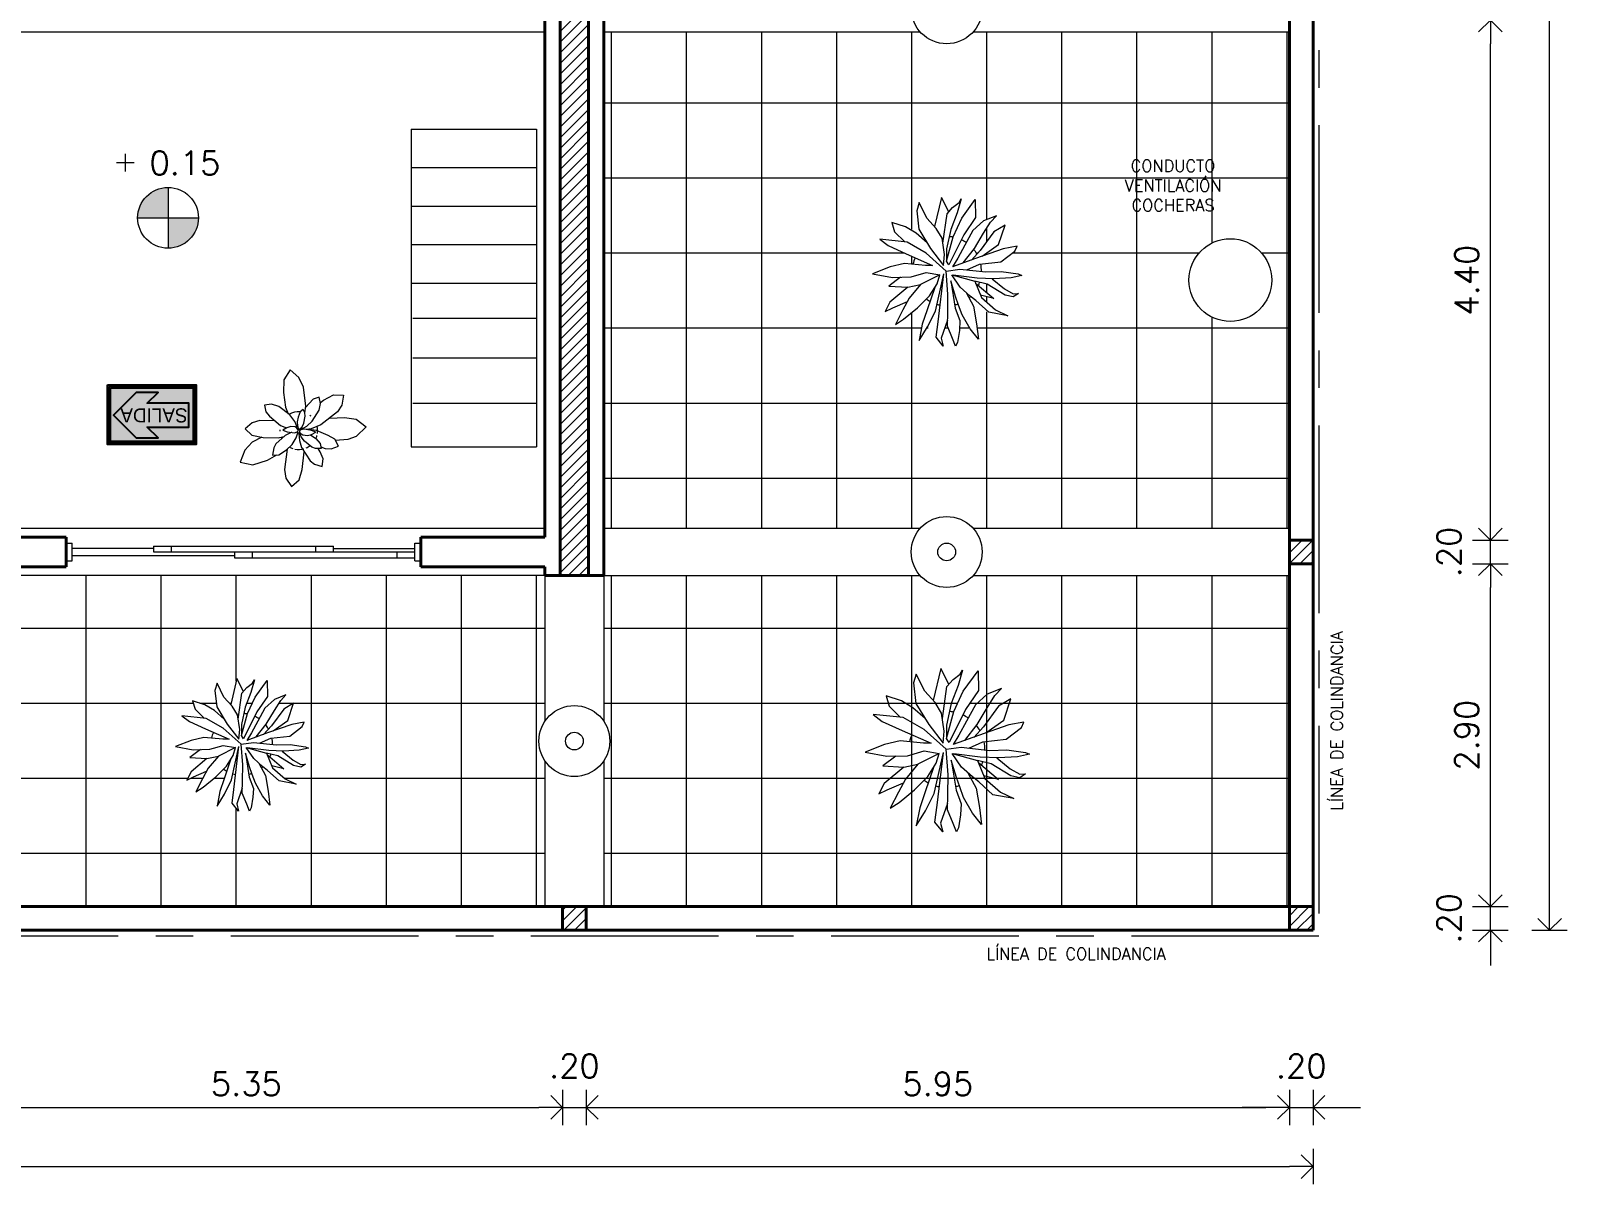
# Model space of a CAD drawing. Extents: x 1009 to 1343, y -172900 to 201.
# Drawn here: x 1053.45 to 1066.45, y 119.64 to 129.4 of the extents above; entities that cross this region are included whole.
import ezdxf

# ---------------------------------------------------------------- set-up
doc = ezdxf.new("R2010")
doc.units = 0
doc.header["$LTSCALE"] = 0.5
doc.linetypes.add('CENTER', pattern=[50.8, 31.75, -6.35, 6.35, -6.35])
doc.linetypes.add('TRAZOS2', pattern=[0.375, 0.25, -0.125])
doc.layers.get('0').update_dxf_attribs({"linetype": 'CONTINUOUS'})
doc.layers.get('Defpoints').update_dxf_attribs({"linetype": 'CONTINUOUS'})
for name, color, linetype, lineweight in [('Acotaciones', 9, 'CONTINUOUS', 9), ('Carpintería', 55, 'CONTINUOUS', 20), ('Detalles .05', 243, 'CONTINUOUS', 5), ('Detalles 01', 8, 'CONTINUOUS', 9), ('Equipamiento fijo', 31, 'CONTINUOUS', 13), ('Muros corte', 7, 'CONTINUOUS', 40), ('Pisos', 252, 'CONTINUOUS', 18), ('Punta 01', 6, 'CONTINUOUS', 9), ('Punta 015', 64, 'CONTINUOUS', 13), ('Punta 02', 11, 'CONTINUOUS', 20), ('Tratamiento pisos', 251, 'CONTINUOUS', 9), ('Vidrios', 147, 'CONTINUOUS', 13)]:
    doc.layers.add(name, color=color, linetype=linetype, lineweight=lineweight)
for name, color, linetype in [('BRIGADAS', 8, 'TRAZOS2'), ('MARCO_FONDO_NEGRO', 7, 'CONTINUOUS'), ('SEÑAL_FONDO_FIGURAS', 254, 'CONTINUOUS'), ('SEÑAL_FONDO_NEGRO', 7, 'CONTINUOUS'), ('SEÑAL_FONDO_VERDE', 86, 'CONTINUOUS')]:
    doc.layers.add(name, color=color, linetype=linetype)
doc.styles.add('franklin gothic medium', font='framd.ttf')
doc.styles.add('Texto 1 mm', font='simplex.shx', dxfattribs={"height": 0.1})
doc.styles.add('Texto 2 mm', font='simplex.shx', dxfattribs={"height": 0.2})
doc.dimstyles.new('Primera línea', dxfattribs={"dimscale": 0, "dimtxt": 0.2, "dimasz": 0.2, "dimexe": 0.15, "dimexo": 0, "dimgap": 0.1, "dimtad": 1, "dimzin": 4, "dimdsep": 46, "dimtxsty": 'Texto 2 mm', "dimblk": 'OPEN90', "dimcen": 2.5, "dimclrd": 256, "dimclre": 256, "dimclrt": 256, "dimadec": 0, "dimazin": 0, "dimtfac": 1, "dimtmove": 2, "dimatfit": 3, "dimldrblk": 'OPEN90', "dimfxl": 1, "dimtolj": 1, "dimtzin": 0, "dimlwd": -1, "dimlwe": -1, "dimarcsym": 0})
doc.dimstyles.new('Segunda línea', dxfattribs={"dimscale": 0, "dimtxt": 0.2, "dimasz": 0.2, "dimexe": 0.15, "dimexo": 0.5, "dimgap": 0.1, "dimtad": 1, "dimzin": 4, "dimdsep": 46, "dimtxsty": 'Texto 2 mm', "dimblk": 'OPEN90', "dimcen": 2.5, "dimclrd": 256, "dimclre": 256, "dimclrt": 256, "dimadec": 0, "dimazin": 0, "dimtfac": 1, "dimtmove": 2, "dimatfit": 3, "dimldrblk": 'OPEN90', "dimfxl": 1, "dimtolj": 1, "dimtzin": 0, "dimlwd": -1, "dimlwe": -1, "dimarcsym": 0})
pattern_1 = [(45, (0.52796, 11.5044), (-0.0449012806, 0.0449012806), [])]
pattern_2 = [(0, (0.4505, 12.5808), (1e-16, 0.635), []), (90, (0.4505, 12.5808), (-0.635, 2e-16), [])]

# ---------------------------------------------------------------- blocks, each defined once
blk = doc.blocks.new('_Open90')
at = {"color": 0, "linetype": 'ByBlock', "lineweight": -2}
for p, q in [((0, 0), (-1, 0)), ((-0.5, 0.5), (0, 0)), ((0, 0), (-0.5, -0.5))]:
    blk.add_line(p, q, dxfattribs=at)
blk = doc.blocks.new('*D209')
at = {"layer": 'Acotaciones', "transparency": 16777216}
for p, q in [((1052.596, 120.436), (1052.596, 120.136)), ((1057.946, 120.436), (1057.946, 120.136)), ((1052.796, 120.286), (1057.746, 120.286))]:
    blk.add_line(p, q, dxfattribs=at)
at = {"layer": 'Defpoints', "color": 0, "transparency": 16777216}
for p in [(1052.596, 120.436), (1057.946, 120.436), (1057.946, 120.286)]:
    blk.add_point(p, dxfattribs=at)
at = {"layer": 'Acotaciones', "transparency": 16777216, "xscale": 0.2, "yscale": 0.2, "zscale": 0.2, "rotation": 180}
blk.add_blockref('_Open90', (1052.596, 120.286), dxfattribs=at)
at = {"layer": 'Acotaciones', "transparency": 16777216, "xscale": 0.2, "yscale": 0.2, "zscale": 0.2}
blk.add_blockref('_Open90', (1057.946, 120.286), dxfattribs=at)
at = {"layer": 'Acotaciones', "transparency": 16777216, "insert": (1055.271, 120.486), "char_height": 0.2, "attachment_point": 5, "style": 'Texto 2 mm'}
blk.add_mtext('\\A1;5.35', dxfattribs=at)
blk = doc.blocks.new('*D210')
at = {"layer": 'Acotaciones', "transparency": 16777216}
for p, q in [((1058.146, 120.436), (1058.146, 120.136)), ((1064.096, 120.436), (1064.096, 120.136)), ((1058.346, 120.286), (1063.896, 120.286))]:
    blk.add_line(p, q, dxfattribs=at)
at = {"layer": 'Defpoints', "color": 0, "transparency": 16777216}
for p in [(1058.146, 120.436), (1064.096, 120.436), (1064.096, 120.286)]:
    blk.add_point(p, dxfattribs=at)
at = {"layer": 'Acotaciones', "transparency": 16777216, "xscale": 0.2, "yscale": 0.2, "zscale": 0.2, "rotation": 180}
blk.add_blockref('_Open90', (1058.146, 120.286), dxfattribs=at)
at = {"layer": 'Acotaciones', "transparency": 16777216, "xscale": 0.2, "yscale": 0.2, "zscale": 0.2}
blk.add_blockref('_Open90', (1064.096, 120.286), dxfattribs=at)
at = {"layer": 'Acotaciones', "transparency": 16777216, "insert": (1061.121, 120.486), "char_height": 0.2, "attachment_point": 5, "style": 'Texto 2 mm'}
blk.add_mtext('\\A1;5.95', dxfattribs=at)
blk = doc.blocks.new('*D212')
at = {"layer": 'Acotaciones', "transparency": 16777216}
for p, q in [((1022.296, 119.936), (1022.296, 119.636)), ((1064.296, 119.936), (1064.296, 119.636)), ((1022.496, 119.786), (1064.096, 119.786))]:
    blk.add_line(p, q, dxfattribs=at)
at = {"layer": 'Defpoints', "color": 0, "transparency": 16777216}
for p in [(1022.296, 120.436), (1064.296, 120.436), (1064.296, 119.786)]:
    blk.add_point(p, dxfattribs=at)
at = {"layer": 'Acotaciones', "transparency": 16777216, "xscale": 0.2, "yscale": 0.2, "zscale": 0.2, "rotation": 180}
blk.add_blockref('_Open90', (1022.296, 119.786), dxfattribs=at)
at = {"layer": 'Acotaciones', "transparency": 16777216, "xscale": 0.2, "yscale": 0.2, "zscale": 0.2}
blk.add_blockref('_Open90', (1064.296, 119.786), dxfattribs=at)
at = {"layer": 'Acotaciones', "transparency": 16777216, "insert": (1043.296, 119.986), "char_height": 0.2, "attachment_point": 5, "style": 'Texto 2 mm'}
blk.add_mtext('\\A1;42.00', dxfattribs=at)
blk = doc.blocks.new('*D213')
at = {"layer": 'Acotaciones', "transparency": 16777216}
for p, q in [((1065.646, 124.886), (1065.946, 124.886)), ((1065.796, 122.186), (1065.796, 124.686)), ((1065.646, 121.986), (1065.946, 121.986))]:
    blk.add_line(p, q, dxfattribs=at)
at = {"layer": 'Defpoints', "color": 0, "transparency": 16777216}
for p in [(1065.646, 124.886), (1065.796, 124.886), (1065.646, 121.986)]:
    blk.add_point(p, dxfattribs=at)
at = {"layer": 'Acotaciones', "transparency": 16777216, "xscale": 0.2, "yscale": 0.2, "zscale": 0.2}
for p, rotation in [((1065.796, 124.886), 90), ((1065.796, 121.986), 270)]:
    blk.add_blockref('_Open90', p, dxfattribs=dict(at, rotation=rotation))
at = {"layer": 'Acotaciones', "transparency": 16777216, "insert": (1065.596, 123.436), "char_height": 0.2, "attachment_point": 5, "rotation": 90, "style": 'Texto 2 mm'}
blk.add_mtext('\\A1;2.90', dxfattribs=at)
blk = doc.blocks.new('*D214')
at = {"layer": 'Acotaciones', "transparency": 16777216}
for p, q in [((1065.646, 129.486), (1065.946, 129.486)), ((1065.796, 125.286), (1065.796, 129.286)), ((1065.646, 125.086), (1065.946, 125.086))]:
    blk.add_line(p, q, dxfattribs=at)
at = {"layer": 'Defpoints', "color": 0, "transparency": 16777216}
for p in [(1065.646, 129.486), (1065.796, 129.486), (1065.646, 125.086)]:
    blk.add_point(p, dxfattribs=at)
at = {"layer": 'Acotaciones', "transparency": 16777216, "xscale": 0.2, "yscale": 0.2, "zscale": 0.2}
for p, rotation in [((1065.796, 129.486), 90), ((1065.796, 125.086), 270)]:
    blk.add_blockref('_Open90', p, dxfattribs=dict(at, rotation=rotation))
at = {"layer": 'Acotaciones', "transparency": 16777216, "insert": (1065.596, 127.286), "char_height": 0.2, "attachment_point": 5, "rotation": 90, "style": 'Texto 2 mm'}
blk.add_mtext('\\A1;4.40', dxfattribs=at)
blk = doc.blocks.new('*D218')
at = {"layer": 'Acotaciones', "transparency": 16777216}
for p, q in [((1066.146, 143.786), (1066.447, 143.786)), ((1066.297, 121.986), (1066.297, 143.586)), ((1066.146, 121.786), (1066.447, 121.786))]:
    blk.add_line(p, q, dxfattribs=at)
at = {"layer": 'Defpoints', "color": 0, "transparency": 16777216}
for p in [(1065.646, 143.786), (1066.297, 143.786), (1065.646, 121.786)]:
    blk.add_point(p, dxfattribs=at)
at = {"layer": 'Acotaciones', "transparency": 16777216, "xscale": 0.2, "yscale": 0.2, "zscale": 0.2}
for p, rotation in [((1066.297, 143.786), 90), ((1066.297, 121.786), 270)]:
    blk.add_blockref('_Open90', p, dxfattribs=dict(at, rotation=rotation))
at = {"layer": 'Acotaciones', "transparency": 16777216, "insert": (1066.097, 132.786), "char_height": 0.2, "attachment_point": 5, "rotation": 90, "style": 'Texto 2 mm'}
blk.add_mtext('\\A1;22.00', dxfattribs=at)
blk = doc.blocks.new('Planta 1')
for p, q in [((-0.039, 0.64), (-0.099, 0.388)), ((0.024, 0.515), (-0.039, 0.64)), ((0.132, 0.627), (0.097, 0.506)), ((0.113, 0.595), (0.132, 0.627)), ((0.137, 0.461), (0.254, 0.622)), ((0.254, 0.622), (0.257, 0.466)), ((-0.233, 0.595), (-0.254, 0.525)), ((-0.254, 0.525), (-0.236, 0.364)), ((-0.166, 0.461), (-0.233, 0.595)), ((-0.027, 0.244), (0.009, 0.498)), ((0.009, 0.498), (0.057, 0.553)), ((0.097, 0.506), (0.041, 0.362)), ((0.057, 0.553), (0.113, 0.595)), ((-0.35, 0.384), (-0.47, 0.424)), ((-0.47, 0.424), (-0.446, 0.342)), ((-0.259, 0.329), (-0.35, 0.384)), ((-0.236, 0.364), (-0.134, 0.198)), ((-0.084, 0.372), (-0.166, 0.461)), ((-0.033, 0.287), (-0.084, 0.372)), ((0.063, 0.299), (0.137, 0.461)), ((0.257, 0.466), (0.156, 0.317)), ((0.326, 0.436), (0.233, 0.354)), ((0.438, 0.481), (0.326, 0.436)), ((0.326, 0.329), (0.387, 0.426)), ((0.387, 0.426), (0.438, 0.481)), ((0.512, 0.401), (0.416, 0.342)), ((0.456, 0.232), (0.512, 0.401)), ((-0.337, 0.252), (-0.574, 0.277)), ((-0.574, 0.277), (-0.502, 0.222)), ((-0.446, 0.342), (-0.358, 0.254)), ((-0.172, 0.158), (-0.337, 0.252)), ((-0.164, 0.246), (-0.259, 0.329)), ((-0.012, 0.145), (-0.033, 0.287)), ((0.041, 0.362), (0.004, 0.193)), ((0.004, 0.087), (0.063, 0.299)), ((0.156, 0.317), (0.026, 0.055)), ((0.233, 0.354), (0.164, 0.225)), ((0.246, 0.198), (0.326, 0.329)), ((0.416, 0.342), (0.297, 0.18)), ((-0.502, 0.222), (-0.345, 0.15)), ((-0.345, 0.15), (-0.116, 0.05)), ((0.002, 0.002), (-0.172, 0.158)), ((-0.134, 0.198), (-0.021, 0.051)), ((-0.021, 0.051), (-0.012, 0.145)), ((0.004, 0.193), (0.004, 0.087)), ((0.164, 0.225), (0.102, 0.113)), ((0.149, 0.072), (0.246, 0.198)), ((0.297, 0.18), (0.22, 0.096)), ((0.496, 0.195), (0.257, 0.111)), ((0.315, 0.131), (0.456, 0.232)), ((0.475, 0.081), (0.597, 0.173)), ((0.616, 0.217), (0.496, 0.195)), ((0.597, 0.173), (0.616, 0.217)), ((-0.483, 0.039), (-0.637, -0.021)), ((-0.361, 0.068), (-0.483, 0.039)), ((-0.177, 0.051), (-0.361, 0.068)), ((-0.116, 0.05), (-0.177, 0.051)), ((0.002, 0.002), (0.121, 0.019)), ((0.017, -0.2), (0.002, 0.002)), ((0.026, 0.055), (0.004, 0.087)), ((0.102, 0.113), (0.058, 0.039)), ((0.257, 0.111), (0.058, 0.039)), ((0.121, 0.019), (0.347, -0.006)), ((0.182, 0.012), (0.291, 0.061)), ((0.291, 0.061), (0.475, 0.081)), ((-0.637, -0.021), (-0.464, -0.053)), ((-0.394, -0.051), (-0.496, -0.128)), ((-0.464, -0.053), (-0.302, -0.048)), ((-0.331, -0.138), (-0.22, -0.115)), ((-0.22, -0.115), (-0.318, -0.232)), ((-0.302, -0.048), (-0.172, -0.011)), ((-0.053, -0.03), (-0.22, -0.115)), ((-0.172, -0.011), (-0.053, -0.03)), ((-0.142, -0.212), (-0.076, -0.108)), ((-0.092, -0.346), (-0.019, -0.022)), ((-0.076, -0.108), (-0.053, -0.03)), ((-0.068, -0.438), (-0.019, -0.022)), ((0.043, -0.084), (0.081, -0.319)), ((0.084, -0.22), (0.043, -0.084)), ((0.051, -0.031), (0.249, -0.086)), ((0.124, -0.138), (0.051, -0.031)), ((0.27, -0.061), (0.062, -0.034)), ((0.249, -0.086), (0.307, -0.227)), ((0.358, -0.113), (0.249, -0.086)), ((0.257, -0.103), (0.416, -0.237)), ((0.414, -0.066), (0.27, -0.061)), ((0.347, -0.006), (0.48, -0.001)), ((0.512, -0.207), (0.358, -0.113)), ((0.401, -0.065), (0.507, -0.153)), ((0.566, -0.056), (0.414, -0.066)), ((0.48, -0.001), (0.627, -0.023)), ((0.659, -0.036), (0.566, -0.056)), ((0.627, -0.023), (0.659, -0.036)), ((-0.496, -0.128), (-0.331, -0.138)), ((-0.331, -0.138), (-0.486, -0.267)), ((-0.318, -0.232), (-0.374, -0.336)), ((-0.246, -0.317), (-0.142, -0.212)), ((-0.097, -0.141), (-0.164, -0.334)), ((0.015, -0.354), (0.017, -0.2)), ((0.11, -0.294), (0.084, -0.22)), ((0.209, -0.215), (0.124, -0.138)), ((0.174, -0.184), (0.238, -0.304)), ((0.259, -0.254), (0.209, -0.215)), ((0.416, -0.237), (0.299, -0.208)), ((0.307, -0.227), (0.43, -0.336)), ((0.507, -0.153), (0.584, -0.195)), ((0.584, -0.222), (0.512, -0.207)), ((0.584, -0.195), (0.629, -0.192)), ((0.629, -0.192), (0.584, -0.222)), ((-0.486, -0.267), (-0.528, -0.349)), ((-0.528, -0.349), (-0.462, -0.317)), ((-0.462, -0.317), (-0.334, -0.262)), ((-0.374, -0.336), (-0.438, -0.461)), ((-0.369, -0.416), (-0.246, -0.317)), ((-0.164, -0.334), (-0.206, -0.458)), ((-0.161, -0.483), (-0.092, -0.346)), ((0.012, -0.475), (0.015, -0.354)), ((0.081, -0.319), (0.121, -0.428)), ((0.14, -0.379), (0.11, -0.294)), ((0.238, -0.304), (0.265, -0.456)), ((0.371, -0.356), (0.259, -0.254)), ((0.536, -0.386), (0.371, -0.356)), ((0.43, -0.336), (0.536, -0.386)), ((-0.438, -0.461), (-0.369, -0.416)), ((-0.206, -0.458), (-0.233, -0.6)), ((-0.233, -0.6), (-0.161, -0.483)), ((-0.086, -0.572), (-0.068, -0.438)), ((0.013, -0.425), (-0.041, -0.58)), ((0.057, -0.582), (0.012, -0.475)), ((0.121, -0.428), (0.116, -0.515)), ((0.209, -0.5), (0.14, -0.379)), ((0.265, -0.456), (0.281, -0.59)), ((-0.023, -0.649), (-0.086, -0.572)), ((-0.041, -0.58), (-0.023, -0.649)), ((0.084, -0.649), (0.057, -0.582)), ((0.116, -0.515), (0.1, -0.617)), ((0.281, -0.59), (0.209, -0.5)), ((0.1, -0.617), (0.084, -0.649))]:
    blk.add_line(p, q)
at = {"layer": 'Detalles .05'}
for start, end in [(125.0386, 125.0807), (79.6774, 86.207), (55.7777, 65.1238), (29.6412, 39.1255), (157.2574, 168.4231), (359.4429, 11.7162), (335.4998, 341.0401), (233.5733, 240.8096), (309.5647, 313.1025), (253.2847, 258.683), (283.2227, 289.1148)]:
    blk.add_arc((0.008, 0.001), 0.3, start, end, dxfattribs=at)
blk = doc.blocks.new('Plant1')
for p, q in [((2.94, 14.02), (1.24, 11.02)), ((5.75, 15.65), (2.94, 14.02)), ((6.8, 12.64), (5.75, 15.65)), ((6.67, 9.74), (6.8, 12.64)), ((-4.94, 10.5), (-5.47, 8.7)), ((-5.47, 8.7), (-5.1, 7.19)), ((-3.11, 9.8), (-4.94, 10.5)), ((-1.65, 8.27), (-3.11, 9.8)), ((1.24, 11.02), (-0.18, 7.33)), ((4.8, 4.93), (6.67, 9.74)), ((-10.15, 7.82), (-12.56, 7.25)), ((-12.56, 7.25), (-11.81, 4.91)), ((-11.81, 4.91), (-9.42, 2.94)), ((-8.01, 7.41), (-10.15, 7.82)), ((-4.41, 5.37), (-8.01, 7.41)), ((-5.1, 7.19), (-3.73, 3.58)), ((-0.15, 4.91), (-1.65, 8.27)), ((-0.18, 7.33), (-0.36, 5.38)), ((0.25, 2.69), (-0.15, 4.91)), ((2.74, 4.3), (1.6, 3.31)), ((3.75, 4.5), (2.74, 4.3)), ((3.75, 3.45), (4.8, 4.93)), ((3.75, 3.44), (3.75, 4.5)), ((7.53, 5.66), (4.58, 4.62)), ((9.19, 5.31), (7.53, 5.66)), ((8.7, 3.64), (9.19, 5.31)), ((-15.39, 2.27), (-18.09, -0.04)), ((-12.63, 3.17), (-15.39, 2.27)), ((-9.66, 3.14), (-12.63, 3.17)), ((-9.42, 2.94), (-5.88, 0.9)), ((-3.93, 0.56), (-7.13, -0.21)), ((-5.88, 0.9), (-4.34, 0.46)), ((-2.06, 0.5), (-3.93, 0.56)), ((-2.48, 2.2), (-3.75, 2.12)), ((-3.75, 2.12), (-2.91, 1.21)), ((-3.73, 3.58), (-2.59, 2.19)), ((-2.91, 1.21), (-1.29, 0)), ((-1.34, 2), (-2.48, 2.2)), ((-1.9, 0.46), (-2.06, 0.5)), ((-0.39, 1.34), (-1.34, 2)), ((-0.56, -0.12), (-0.19, 0)), ((-0.12, 0.81), (-0.39, 1.34)), ((-0.19, 0), (-0.12, 0.06)), ((-0.06, 0.25), (-0.12, 0.81)), ((-0.12, 0.06), (-0.06, 0.25)), ((-0.11, 0.67), (0.06, 0.81)), ((0.06, 0.81), (0.25, 2.69)), ((0.31, 1.31), (0.12, 0.38)), ((0.12, 0.38), (0.19, 0.25)), ((0.19, 0.25), (0.38, 0.19)), ((0.73, 2.26), (0.31, 1.31)), ((0.38, 0.19), (1.25, 0.44)), ((0.47, 0.22), (0.69, 0)), ((0.69, 0), (2.44, 0)), ((1.6, 3.31), (0.73, 2.26)), ((1.25, 0.44), (2.18, 1.1)), ((2.18, 1.1), (3.4, 2.61)), ((2.44, 0), (4.43, 0.51)), ((3.4, 2.61), (3.75, 3.44)), ((4.43, 0.51), (7.5, 2.24)), ((7.5, 2.24), (8.7, 3.64)), ((8.78, 3.92), (9.84, 4.12)), ((9.84, 4.12), (12.89, 4.12)), ((13.53, 0.5), (11.66, -0.54)), ((12.89, 4.12), (15.19, 2.69)), ((15.19, 2.69), (13.53, 0.5)), ((-18.09, -0.04), (-15.37, -2.32)), ((-15.37, -2.32), (-11.22, -3.04)), ((-11.22, -3.04), (-8.38, -3)), ((-8.2, -0.91), (-9.38, -2.5)), ((-9.38, -2.5), (-7.87, -3.25)), ((-5.18, -2.97), (-8.45, -7.47)), ((-7.13, -0.21), (-8.2, -0.91)), ((-7.87, -3.25), (-5.44, -3.05)), ((-5.44, -3.05), (-3.38, -2.45)), ((-3.38, -2.45), (-1.56, -1.44)), ((-1.56, -1.44), (-0.5, -0.38)), ((-1.12, -2.44), (-1.55, -4.42)), ((-1.29, 0), (-0.56, -0.12)), ((-0.38, -0.81), (-1.12, -2.44)), ((-0.31, -0.5), (-0.59, -0.46)), ((-0.5, -0.38), (-0.5, -0.12)), ((0.06, -0.62), (-0.38, -0.81)), ((-0.26, -0.76), (-0.31, -0.5)), ((-0.19, -1.81), (-0.07, -0.68)), ((0.01, -3.25), (-0.19, -1.81)), ((0.12, -0.12), (0, -0.44)), ((0, -0.44), (0.12, -1)), ((1.03, -5.66), (0.01, -3.25)), ((0.56, -0.06), (0.12, -0.12)), ((0.12, -1), (0.45, -1.59)), ((0.45, -1.59), (1.43, -2.3)), ((1.53, -0.38), (0.56, -0.06)), ((1.43, -2.3), (2.56, -2.56)), ((3.06, -1.61), (1.53, -0.38)), ((3.19, -1.19), (2.01, -0.77)), ((2.38, -1), (2.23, -0.95)), ((2.32, -2.51), (3.05, -4.05)), ((4.2, -2.28), (2.38, -1)), ((2.56, -2.56), (3.88, -2.56)), ((3.05, -4.05), (3.43, -5.82)), ((3.88, -2.56), (3.06, -1.61)), ((6, -1.48), (3.19, -1.19)), ((6.42, -4.94), (4.2, -2.28)), ((11.66, -0.54), (6, -1.48)), ((9.02, -0.98), (12.56, -2.76)), ((12.56, -2.76), (15.17, -4.6)), ((-8.45, -7.47), (-9.18, -9.67)), ((-4.21, -9.77), (-1.41, -5.8)), ((-1.55, -4.42), (-1.12, -8.67)), ((1.72, -6.45), (1.03, -5.66)), ((3.06, -7.12), (1.72, -6.45)), ((2.25, -9.87), (2.39, -7.87)), ((2.39, -7.87), (2.32, -6.75)), ((3.43, -5.82), (3.06, -7.12)), ((3.19, -6.68), (4.04, -7.69)), ((4.04, -7.69), (5.41, -8.56)), ((7.5, -6.71), (6.42, -4.94)), ((7.5, -8.88), (7.5, -6.71)), ((7.5, -6.98), (10.72, -8.45)), ((13.06, -8.78), (16.61, -7.77)), ((15.17, -4.6), (16.61, -7.77)), ((-9.18, -9.67), (-8.88, -12.44)), ((-8.88, -12.44), (-6.25, -11.82)), ((-6.25, -11.82), (-4.21, -9.77)), ((-1.12, -8.67), (-0.57, -10.07)), ((-0.57, -10.07), (1, -11.56)), ((1, -11.56), (2.25, -9.87)), ((5.41, -8.56), (7.5, -8.88)), ((10.72, -8.45), (13.06, -8.78))]:
    blk.add_line(p, q)
for start, end in [(57.1582, 93.2041), (172.4345, 176.9296), (149.2581, 153.7532), (21.2653, 25.7604), (212.1423, 223.5771), (229.8179, 257.6637), (306.6551, 316.418), (323.0282, 344.4965), (265.2848, 278.7499)]:
    blk.add_arc((0, 0), 5.12, start, end)
blk = doc.blocks.new('A$C4F586106')
at = {"layer": 'SEÑAL_FONDO_FIGURAS'}
h = blk.add_hatch(color=256, dxfattribs=at)
h.paths.add_polyline_path([(1.092, 0.238), (0.029, 0.238), (0.029, 1.85), (1.092, 1.85)])
h.paths.add_polyline_path([(1.063, 1.821), (0.058, 1.821), (0.058, 0.267), (1.063, 0.267)], flags=16)
h.paths.add_polyline_path([(0.807, 1.55), (0.807, 0.438), (0.287, 0.438), (0.287, 1.55)], flags=8)
blk.add_hatch(color=256, dxfattribs=at).paths.add_polyline_path([(0.553, 1.768), (0.126, 1.339), (0.126, 0.925), (0.327, 1.132), (0.327, 0.349), (0.553, 0.349), (0.778, 0.349), (0.778, 1.132), (0.979, 0.925), (0.979, 1.339)])
at = {"layer": 'SEÑAL_FONDO_VERDE'}
h = blk.add_hatch(color=256, dxfattribs=at)
h.paths.add_polyline_path([(0.058, 0.267), (0.058, 1.821), (1.063, 1.821), (1.063, 0.267)])
h.paths.add_polyline_path([(0.327, 0.349), (0.553, 0.349), (0.778, 0.349), (0.778, 1.132), (0.979, 0.925), (0.979, 1.339), (0.553, 1.768), (0.126, 1.339), (0.126, 0.925), (0.327, 1.132)], flags=16)
at = {"layer": 'MARCO_FONDO_NEGRO'}
blk.add_lwpolyline([(1.121, 1.879), (1.121, 0.209), (0, 0.209), (0, 1.879)], close=True, dxfattribs=at)
at = {"layer": 'SEÑAL_FONDO_FIGURAS'}
blk.add_lwpolyline([(1.092, 1.85), (0.029, 1.85), (0.029, 0.238), (1.092, 0.238)], close=True, dxfattribs=at)
at = {"layer": 'SEÑAL_FONDO_NEGRO'}
blk.add_lwpolyline([(1.063, 1.821), (1.063, 0.267), (0.058, 0.267), (0.058, 1.821)], close=True, dxfattribs=at)
at = {"layer": 'SEÑAL_FONDO_VERDE'}
for points in [[(1.063, 1.821), (1.063, 0.267), (0.058, 0.267), (0.058, 1.821)], [(0.553, 0.349), (0.778, 0.349), (0.778, 1.132), (0.979, 0.925), (0.979, 1.339), (0.553, 1.768), (0.126, 1.339), (0.126, 0.925), (0.327, 1.132), (0.327, 0.349)], [(0.553, 0.349), (0.778, 0.349), (0.778, 1.132), (0.979, 0.925), (0.979, 1.339), (0.553, 1.768), (0.126, 1.339), (0.126, 0.925), (0.327, 1.132), (0.327, 0.349)]]:
    blk.add_lwpolyline(points, close=True, dxfattribs=at)
at = {"layer": 'SEÑAL_FONDO_VERDE', "style": 'franklin gothic medium'}
blk.add_text('SALIDA', height=0.2658, rotation=90, dxfattribs=at).set_placement((0.681, 0.372))

msp = doc.modelspace()

# ---------------------------------------------------------------- hatches: boundary and pattern name
at = {"layer": 'Detalles 01'}
h = msp.add_hatch(dxfattribs=at)
h.set_pattern_fill('ANSI31', color=256, scale=0.02, style=0)
h.set_pattern_definition(pattern_1)
h.paths.add_polyline_path([(1058.166, 129.786), (1057.926, 129.786), (1057.926, 124.786), (1058.166, 124.786)])
h = msp.add_hatch(dxfattribs=at)
h.set_pattern_fill('ANSI31', color=256, scale=0.02, style=0)
h.set_pattern_definition([(45, (0.45051, 9.377917), (-0.0449012806, 0.0449012806), [])])
h.paths.add_polyline_path([(1064.296, 125.086), (1064.096, 125.086), (1064.096, 124.886), (1064.296, 124.886)])
h = msp.add_hatch(dxfattribs=at)
h.set_pattern_fill('ANSI31', color=256, scale=0.02, style=0)
h.set_pattern_definition(pattern_1)
h.paths.add_polyline_path([(1058.146, 121.986), (1057.946, 121.986), (1057.946, 121.786), (1058.146, 121.786)])
h = msp.add_hatch(dxfattribs=at)
h.set_pattern_fill('ANSI31', color=256, scale=0.02, style=0)
h.set_pattern_definition(pattern_1)
h.paths.add_polyline_path([(1064.096, 121.786), (1064.296, 121.786), (1064.296, 121.986), (1064.096, 121.986)])
at = {"layer": 'Tratamiento pisos'}
h = msp.add_hatch(dxfattribs=at)
h.set_pattern_fill('NET,_O', color=256, scale=0.2)
h.set_pattern_definition([(0, (0.4505, 12.5808), (0, 0.635), []), (90, (0.4505, 12.5808), (-0.635, 4e-17), [])])
h.paths.add_polyline_path([(1061.42, 129.386, -0.447214), (1060.973, 129.386), (1058.296, 129.386), (1058.296, 125.186), (1060.973, 125.186, -0.447214), (1061.42, 125.186), (1064.096, 125.186), (1064.096, 129.386)])
h.paths.add_polyline_path([(1061.791, 127.573), (1061.773, 127.529), (1061.541, 127.355), (1061.738, 127.363), (1061.833, 127.326), (1061.605, 127.277), (1061.685, 127.212), (1061.76, 127.171), (1061.804, 127.173), (1061.738, 127.129), (1061.539, 127.251), (1061.475, 127.267, -0.024179), (1061.464, 127.241), (1061.597, 127.129), (1061.482, 127.158), (1061.49, 127.139), (1061.609, 127.033), (1061.713, 126.984), (1061.428, 127.036), (1061.474, 126.773), (1061.31, 126.977), (1061.303, 126.858), (1061.28, 126.708), (1061.246, 126.793), (1061.193, 126.918), (1061.15, 126.795), (1061.168, 126.727), (1061.033, 126.89), (1060.963, 126.776), (1060.989, 126.914), (1061.03, 127.035), (1061.055, 127.106, -0.031585), (1061.024, 127.126), (1060.95, 127.052), (1060.753, 126.892), (1060.862, 127.104), (1060.74, 127.052), (1060.675, 127.02), (1060.784, 127.231), (1060.706, 127.236), (1060.79, 127.299), (1060.568, 127.34), (1060.803, 127.431), (1060.911, 127.421, -0.048758), (1060.928, 127.475), (1060.854, 127.508), (1060.571, 127.637), (1060.841, 127.609), (1060.755, 127.694), (1060.732, 127.774), (1060.962, 127.697), (1060.942, 127.873), (1060.963, 127.941), (1061.028, 127.81), (1061.094, 127.739), (1061.153, 127.985), (1061.209, 127.872), (1061.3, 127.941), (1061.319, 127.973), (1061.285, 127.854), (1061.23, 127.713), (1061.217, 127.654, -0.028046), (1061.25, 127.65), (1061.324, 127.81), (1061.438, 127.968), (1061.442, 127.76), (1061.617, 127.83), (1061.568, 127.777), (1061.508, 127.682), (1061.426, 127.546, -0.040531), (1061.452, 127.507), (1061.48, 127.537), (1061.597, 127.694), (1061.69, 127.752), (1061.62, 127.541)], flags=16)
h.paths.add_polyline_path([(1063.946, 127.286, -1), (1063.246, 127.286, -1)], flags=16)
h = msp.add_hatch(dxfattribs=at)
h.set_pattern_fill('NET,_O', color=256, scale=0.2)
h.set_pattern_definition(pattern_2)
h.paths.add_polyline_path([(1052.696, 123.162), (1052.696, 121.986), (1057.796, 121.986), (1057.796, 123.22, -0.147477), (1057.746, 123.386, -0.147477), (1057.796, 123.552), (1057.796, 124.786), (1052.696, 124.786), (1052.696, 123.61, -0.213422), (1052.796, 123.386, -0.213422)])
h.paths.add_polyline_path([(1054.67, 123.34), (1054.88, 123.42), (1054.976, 123.411, -0.047579), (1054.99, 123.459), (1054.673, 123.604), (1054.858, 123.585), (1054.816, 123.726), (1055.022, 123.658), (1054.989, 123.942), (1055.08, 123.759), (1055.139, 123.695), (1055.191, 123.914), (1055.241, 123.813), (1055.323, 123.875), (1055.339, 123.903), (1055.309, 123.797), (1055.26, 123.672), (1055.249, 123.619, -0.028046), (1055.278, 123.616), (1055.344, 123.759), (1055.446, 123.899), (1055.449, 123.713), (1055.605, 123.776), (1055.561, 123.728), (1055.508, 123.644), (1055.434, 123.523, -0.119282), (1055.487, 123.412), (1055.638, 123.428), (1055.744, 123.508), (1055.76, 123.547), (1055.656, 123.528), (1055.471, 123.462, -0.104678), (1055.492, 123.356), (1055.527, 123.353), (1055.713, 123.36), (1055.797, 123.327), (1055.595, 123.283), (1055.665, 123.225), (1055.732, 123.189), (1055.772, 123.191), (1055.642, 123.105), (1055.587, 123.152), (1055.485, 123.177), (1055.492, 123.16), (1055.598, 123.065), (1055.691, 123.022), (1055.436, 123.068), (1055.477, 122.835), (1055.332, 123.016), (1055.325, 122.91), (1055.304, 122.776), (1055.274, 122.852), (1055.227, 122.963), (1055.189, 122.854), (1055.205, 122.793), (1055.085, 122.938), (1055.022, 122.837), (1055.045, 122.96), (1055.104, 123.131, -0.031428), (1055.077, 123.149), (1054.961, 123.033), (1054.844, 122.957), (1054.932, 123.129), (1054.823, 123.083), (1054.765, 123.055), (1054.863, 123.243), (1054.793, 123.247), (1054.868, 123.303)], flags=16)
h = msp.add_hatch(dxfattribs=at)
h.set_pattern_fill('NET,_O', color=256, scale=0.2)
h.set_pattern_definition(pattern_2)
h.paths.add_polyline_path([(1058.296, 124.786), (1058.296, 123.552, -0.147477), (1058.346, 123.386, -0.147477), (1058.296, 123.22), (1058.296, 121.986), (1064.096, 121.986), (1064.096, 124.786), (1061.42, 124.786, -0.447214), (1060.973, 124.786)])
h.paths.add_polyline_path([(1061.327, 123.61), (1061.465, 123.814), (1061.462, 123.982), (1061.336, 123.808), (1061.256, 123.635), (1061.256, 123.632, -0.058012)], flags=16)
at = {"layer": 'Vidrios', "linetype": 'Continuous'}
h = msp.add_hatch(color=256, dxfattribs=at)
h.paths.add_polyline_path([(1054.608, 128.069, 0.414214), (1054.351, 127.813), (1054.608, 127.813)])
h.paths.add_polyline_path([(1054.864, 127.813), (1054.608, 127.813), (1054.608, 127.556, 0.414214)])

# ---------------------------------------------------------------- linework, layer by layer
at = {"layer": 'Acotaciones'}
for p, q in [((1065.796, 124.886), (1065.796, 125.086)), ((1065.796, 121.786), (1065.796, 121.986)), ((1065.646, 121.786), (1065.946, 121.786)), ((1065.696, 121.686), (1065.796, 121.786)), ((1065.796, 121.786), (1065.896, 121.686)), ((1065.796, 121.786), (1065.796, 121.486)), ((1064.296, 120.436), (1064.296, 120.136)), ((1064.296, 120.286), (1064.396, 120.386)), ((1057.946, 120.286), (1058.146, 120.286)), ((1063.896, 120.286), (1063.696, 120.286)), ((1064.096, 120.286), (1064.296, 120.286)), ((1064.296, 120.286), (1064.696, 120.286)), ((1064.396, 120.186), (1064.296, 120.286))]:
    msp.add_line(p, q, dxfattribs=at)
at = {"layer": 'Carpintería'}
for p, q in [((1053.746, 125.061), (1053.796, 125.061)), ((1053.796, 124.911), (1053.796, 125.061)), ((1054.484, 125.036), (1056.009, 125.036)), ((1054.484, 125.036), (1054.484, 124.986)), ((1054.484, 124.986), (1056.696, 124.986)), ((1054.634, 125.036), (1054.634, 124.986)), ((1055.171, 124.986), (1055.171, 124.936)), ((1055.171, 124.936), (1056.696, 124.936)), ((1055.321, 124.986), (1055.321, 124.936)), ((1055.859, 124.986), (1055.859, 125.036)), ((1056.009, 124.986), (1056.009, 125.036)), ((1056.546, 124.936), (1056.546, 124.986)), ((1056.696, 124.911), (1056.696, 125.061)), ((1056.696, 125.061), (1056.746, 125.061)), ((1053.746, 124.911), (1053.796, 124.911)), ((1056.696, 124.911), (1056.746, 124.911))]:
    msp.add_line(p, q, dxfattribs=at)
at = {"layer": 'Detalles 01', "linetype": 'CENTER', "ltscale": 0.1}
for p, q in [((1064.346, 143.836), (1064.346, 121.736)), ((1064.346, 121.736), (1022.296, 121.736))]:
    msp.add_line(p, q, dxfattribs=at)
at = {"layer": 'Detalles 01'}
for p, q in [((1054.484, 125.016), (1053.796, 125.016)), ((1053.796, 124.956), (1055.171, 124.956)), ((1056.009, 125.016), (1056.696, 125.016))]:
    msp.add_line(p, q, dxfattribs=at)
at = {"layer": 'Equipamiento fijo'}
for p, q in [((1056.666, 128.564), (1057.725, 128.564)), ((1056.666, 128.564), (1056.666, 125.876)), ((1057.725, 128.564), (1057.725, 125.876)), ((1056.666, 128.238), (1057.725, 128.238)), ((1056.666, 127.912), (1057.725, 127.912)), ((1056.666, 127.586), (1057.725, 127.586)), ((1056.666, 127.26), (1057.725, 127.26)), ((1056.678, 126.965), (1057.725, 126.965)), ((1056.678, 126.628), (1057.725, 126.628)), ((1056.678, 126.244), (1057.725, 126.244)), ((1056.666, 125.876), (1057.725, 125.876))]:
    msp.add_line(p, q, dxfattribs=at)
for centre in [(1061.196, 129.586), (1061.196, 124.986), (1058.046, 123.386)]:
    msp.add_circle(centre, 0.3, dxfattribs=at)
at = {"layer": 'Muros corte'}
for p, q in [((1064.096, 143.786), (1064.096, 121.786)), ((1064.296, 143.786), (1064.296, 121.786)), ((1058.166, 140.786), (1058.166, 124.786)), ((1057.796, 125.111), (1057.796, 135.786)), ((1057.926, 124.786), (1057.926, 129.786)), ((1058.296, 129.786), (1058.296, 124.786)), ((1053.746, 125.111), (1052.866, 125.111)), ((1053.746, 124.861), (1053.746, 125.111)), ((1056.746, 124.861), (1056.746, 125.111)), ((1057.796, 125.111), (1056.746, 125.111)), ((1064.096, 125.086), (1064.296, 125.086)), ((1053.746, 124.861), (1052.696, 124.861)), ((1057.796, 124.861), (1056.746, 124.861)), ((1057.796, 124.786), (1057.796, 124.861)), ((1064.096, 124.886), (1064.296, 124.886)), ((1058.296, 124.786), (1057.796, 124.786)), ((1058.121, 124.786), (1057.971, 124.786)), ((1064.296, 121.986), (1022.296, 121.986)), ((1057.946, 121.786), (1057.946, 121.986)), ((1058.146, 121.786), (1058.146, 121.986)), ((1064.296, 121.786), (1022.296, 121.786))]:
    msp.add_line(p, q, dxfattribs=at)
at = {"layer": 'Pisos'}
msp.add_line((1057.796, 124.786), (1052.696, 124.786), dxfattribs=at)
at = {"layer": 'Punta 01', "linetype": 'Continuous'}
for p, q in [((1054.247, 128.205), (1054.247, 128.355)), ((1054.172, 128.28), (1054.322, 128.28))]:
    msp.add_line(p, q, dxfattribs=at)
at = {"layer": 'Punta 015', "linetype": 'Continuous'}
for p, q in [((1054.608, 128.069), (1054.608, 127.556)), ((1054.351, 127.813), (1054.864, 127.813))]:
    msp.add_line(p, q, dxfattribs=at)
msp.add_circle((1054.608, 127.813), 0.257, dxfattribs=at)
at = {"layer": 'Punta 02'}
for centre, radius in [((1063.596, 127.286), 0.35), ((1061.196, 124.986), 0.075), ((1058.046, 123.386), 0.075)]:
    msp.add_circle(centre, radius, dxfattribs=at)
at = {"layer": 'Tratamiento pisos'}
for p, q in [((1052.696, 129.386), (1057.796, 129.386)), ((1058.296, 129.386), (1060.973, 129.386)), ((1061.42, 129.386), (1064.096, 129.386)), ((1052.866, 125.186), (1057.796, 125.186)), ((1058.296, 125.186), (1060.973, 125.186)), ((1061.42, 125.186), (1064.096, 125.186)), ((1057.796, 124.786), (1057.796, 123.552)), ((1058.296, 124.786), (1060.973, 124.786)), ((1058.296, 124.786), (1058.296, 123.552)), ((1061.42, 124.786), (1064.096, 124.786)), ((1057.796, 123.22), (1057.796, 121.986)), ((1058.296, 123.22), (1058.296, 121.986))]:
    msp.add_line(p, q, dxfattribs=at)

# ---------------------------------------------------------------- block references
at = {"layer": 'BRIGADAS', "xscale": 0.4499999999998181, "yscale": 0.4499999999998181, "zscale": 0.4499999999998181, "rotation": 89.99999999999999}
msp.add_blockref('A$C4F586106', (1054.941, 125.895), dxfattribs=at)
at = {"layer": 'Detalles .05'}
for p, xscale, yscale, zscale in [((1061.19, 127.361), 0.9757440000000002, 0.9757440000000002, 0.9757440000000002), ((1055.225, 123.358), 0.8693879040000002, 0.8693879040000002, 0.8693879040000002), ((1061.189, 123.314), 1.0733184, 1.0733184, 1.0733184)]:
    msp.add_blockref('Planta 1', p, dxfattribs=dict(at, xscale=xscale, yscale=yscale, zscale=zscale))
at = {"layer": 'Detalles .05', "xscale": 0.03120000000000001, "yscale": 0.03120000000000001, "zscale": 0.03120000000000001, "rotation": 28.25339064275953}
msp.add_blockref('Plant1', (1055.714, 126.013), dxfattribs=at)

# ---------------------------------------------------------------- texts
at = {"layer": 'Acotaciones', "char_height": 0.2, "attachment_point": 5, "rotation": 90, "style": 'Texto 2 mm'}
for insert in [(1065.446, 124.986), (1065.446, 121.886)]:
    msp.add_mtext('\\A1;.20', dxfattribs=dict(at, insert=insert))
at = {"layer": 'Acotaciones', "char_height": 0.2, "attachment_point": 5, "style": 'Texto 2 mm'}
for insert in [(1058.046, 120.637), (1064.196, 120.636)]:
    msp.add_mtext('\\A1;.20', dxfattribs=dict(at, insert=insert))
at = {"layer": 'Punta 01', "char_height": 0.1, "style": 'Texto 1 mm'}
for s, insert, width, attachment_point in [('CONDUCTO VENTILACIÓN COCHERAS', (1063.111, 128.303), 1.1441, 2), ('LÍNEA DE COLINDANCIA', (1061.532, 121.636), 1.75477, 1)]:
    msp.add_mtext(s, dxfattribs=dict(at, insert=insert, width=width, attachment_point=attachment_point))
at = {"layer": 'Punta 01', "insert": (1064.447, 122.799), "char_height": 0.1, "width": 1.75477, "attachment_point": 1, "rotation": 90, "style": 'Texto 1 mm'}
msp.add_mtext('LÍNEA DE COLINDANCIA', dxfattribs=at)
at = {"layer": 'Punta 015', "linetype": 'Continuous', "insert": (1054.751, 128.277), "char_height": 0.2, "attachment_point": 5, "style": 'Texto 2 mm'}
msp.add_mtext('0.15', dxfattribs=at)

# ---------------------------------------------------------------- dimensions: what is measured, and where the dimension line sits
at = {"layer": 'Acotaciones'}
for base, p1, p2, dimstyle, picture, middle in [((1066.297, 143.786), (1065.646, 121.786), (1065.646, 143.786), 'Segunda línea', '*D218', (1066.097, 132.786)), ((1065.796, 129.486), (1065.646, 125.086), (1065.646, 129.486), 'Primera línea', '*D214', (1065.596, 127.286)), ((1065.796, 124.886), (1065.646, 121.986), (1065.646, 124.886), 'Primera línea', '*D213', (1065.596, 123.436))]:
    dim = msp.add_linear_dim(base=base, p1=p1, p2=p2, angle=90, dimstyle=dimstyle, override={"dimscale": 1}, dxfattribs=at)
    dim.commit()
    dim.dimension.update_dxf_attribs({"geometry": picture, "text_midpoint": middle})
for base, p1, p2, dimstyle, picture, middle in [((1057.946, 120.286), (1052.596, 120.436), (1057.946, 120.436), 'Primera línea', '*D209', (1055.271, 120.486)), ((1064.096, 120.286), (1058.146, 120.436), (1064.096, 120.436), 'Primera línea', '*D210', (1061.121, 120.486)), ((1064.296, 119.786), (1022.296, 120.436), (1064.296, 120.436), 'Segunda línea', '*D212', (1043.296, 119.986))]:
    dim = msp.add_linear_dim(base=base, p1=p1, p2=p2, dimstyle=dimstyle, override={"dimscale": 1}, dxfattribs=at)
    dim.commit()
    dim.dimension.update_dxf_attribs({"geometry": picture, "text_midpoint": middle})

doc.saveas('drawing.dxf')
